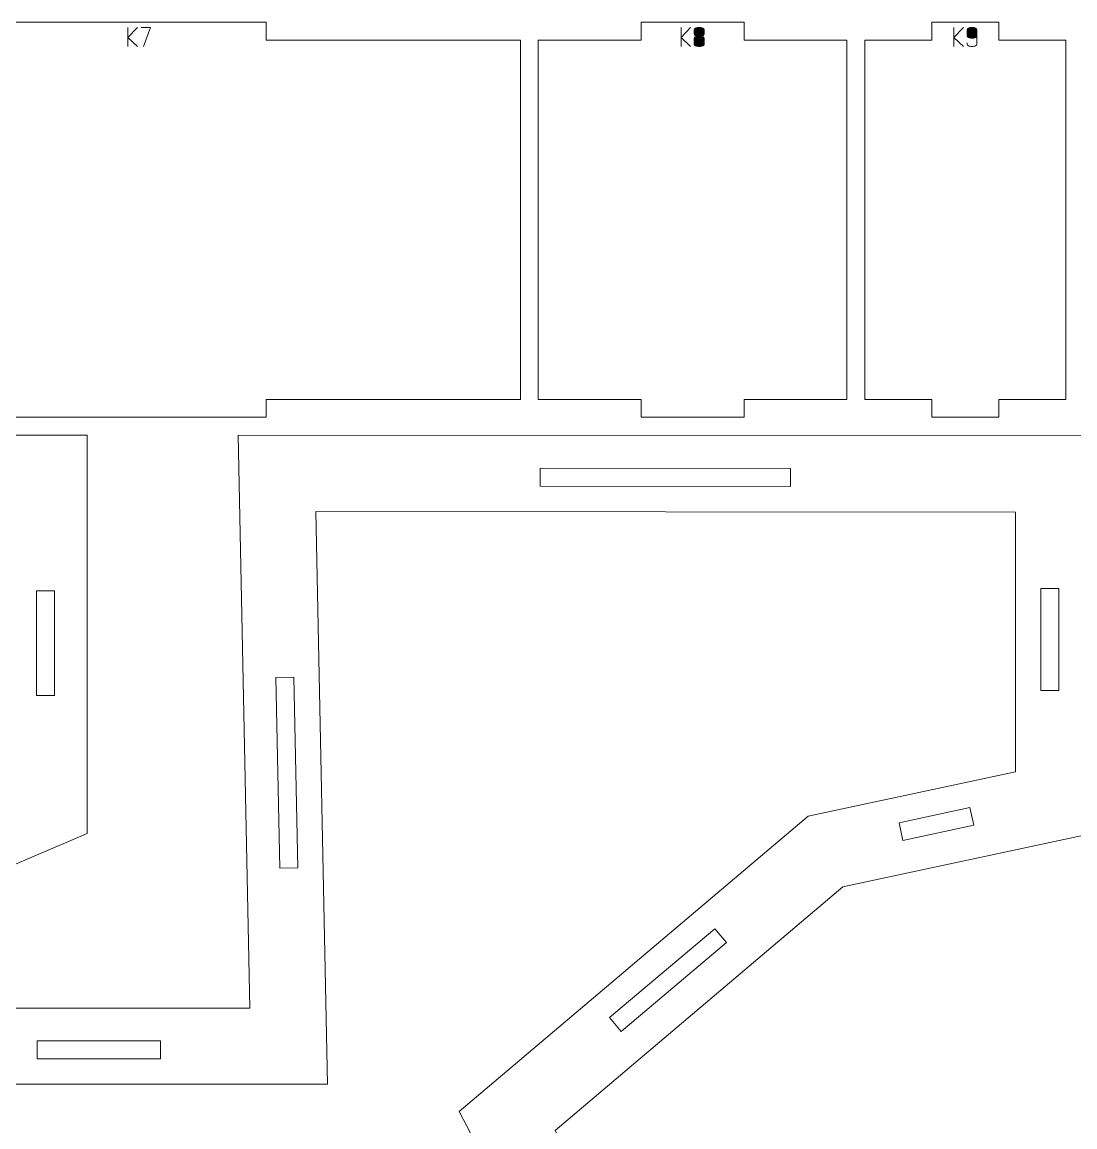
# Model space of a CAD drawing. Header units: centimetres. Extents: x -249 to 275, y -506 to 461.
# Drawn here: x -203.74 to -186.16, y -351.06 to -332.61 of the extents above; entities that cross this region are included whole.
import ezdxf

# ---------------------------------------------------------------- set-up
doc = ezdxf.new("R2010")
doc.units = ezdxf.units.CM
doc.header["$MEASUREMENT"] = 0
doc.layers.add('Capa 1', color=7, linetype='Continuous')

msp = doc.modelspace()

# ---------------------------------------------------------------- hatches: boundary and pattern name
at = {"layer": 'Capa 1', "true_color": 0x3e4095}
h = msp.add_hatch(color=175, dxfattribs=at)
edge = h.paths.add_edge_path()
edge.add_spline(control_points=[(-201.81243, -333.01508), (-201.81243, -333.01508), (-201.97111, -332.86328), (-201.97111, -332.86328), (-201.97111, -332.86328), (-201.97111, -333.01508), (-201.97111, -333.01508), (-201.97111, -333.01508), (-201.97111, -332.69864), (-201.97111, -332.69864), (-201.97111, -332.69864), (-201.97111, -332.86328), (-201.97111, -332.86328), (-201.97111, -332.86328), (-201.81243, -332.69864), (-201.81243, -332.69864), (-201.81243, -332.69864), (-201.97111, -332.86328), (-201.97111, -332.86328), (-201.97111, -332.86328), (-201.81243, -333.01508), (-201.81243, -333.01508)], knot_values=[0, 0, 0, 0, 0.14285714, 0.14285714, 0.14285714, 0.28571429, 0.28571429, 0.28571429, 0.42857143, 0.42857143, 0.42857143, 0.57142857, 0.57142857, 0.57142857, 0.71428571, 0.71428571, 0.71428571, 0.85714286, 0.85714286, 0.85714286, 1, 1, 1, 1], degree=3, periodic=1)
h = msp.add_hatch(color=175, dxfattribs=at)
edge = h.paths.add_edge_path()
edge.add_spline(control_points=[(-201.71246, -333.01508), (-201.71246, -333.01508), (-201.59138, -332.69864), (-201.59138, -332.69864), (-201.59138, -332.69864), (-201.75098, -332.69864), (-201.75098, -332.69864), (-201.75098, -332.69864), (-201.59138, -332.69864), (-201.59138, -332.69864), (-201.59138, -332.69864), (-201.71246, -333.01508), (-201.71246, -333.01508)], knot_values=[0, 0, 0, 0, 0.25, 0.25, 0.25, 0.5, 0.5, 0.5, 0.75, 0.75, 0.75, 1, 1, 1, 1], degree=3, periodic=1)
h = msp.add_hatch(color=175, dxfattribs=at)
edge = h.paths.add_edge_path()
edge.add_spline(control_points=[(-192.5743, -333.01508), (-192.5743, -333.01508), (-192.73298, -332.86328), (-192.73298, -332.86328), (-192.73298, -332.86328), (-192.73298, -333.01508), (-192.73298, -333.01508), (-192.73298, -333.01508), (-192.73298, -332.69864), (-192.73298, -332.69864), (-192.73298, -332.69864), (-192.73298, -332.86328), (-192.73298, -332.86328), (-192.73298, -332.86328), (-192.5743, -332.69864), (-192.5743, -332.69864), (-192.5743, -332.69864), (-192.73298, -332.86328), (-192.73298, -332.86328), (-192.73298, -332.86328), (-192.5743, -333.01508), (-192.5743, -333.01508)], knot_values=[0, 0, 0, 0, 0.14285714, 0.14285714, 0.14285714, 0.28571429, 0.28571429, 0.28571429, 0.42857143, 0.42857143, 0.42857143, 0.57142857, 0.57142857, 0.57142857, 0.71428571, 0.71428571, 0.71428571, 0.85714286, 0.85714286, 0.85714286, 1, 1, 1, 1], degree=3, periodic=1)
h = msp.add_hatch(color=175, dxfattribs=at)
edge = h.paths.add_edge_path()
edge.add_spline(control_points=[(-192.51285, -332.80825), (-192.51285, -332.8162), (-192.50719, -332.82338), (-192.49588, -332.8298), (-192.48457, -332.83622), (-192.46271, -332.8405), (-192.4303, -332.84264), (-192.39789, -332.8405), (-192.37603, -332.83622), (-192.36472, -332.8298), (-192.35341, -332.82338), (-192.34775, -332.8162), (-192.34775, -332.80825), (-192.34775, -332.80825), (-192.34775, -332.73395), (-192.34775, -332.73395), (-192.34775, -332.72417), (-192.35562, -332.71584), (-192.37137, -332.70896), (-192.38711, -332.70208), (-192.40676, -332.69864), (-192.4303, -332.69864), (-192.45384, -332.69864), (-192.47349, -332.70208), (-192.48923, -332.70896), (-192.50498, -332.71584), (-192.51285, -332.72417), (-192.51285, -332.73395), (-192.51285, -332.73395), (-192.51285, -332.80825), (-192.51285, -332.80825)], knot_values=[0, 0, 0, 0, 0.1, 0.1, 0.1, 0.2, 0.2, 0.2, 0.3, 0.3, 0.3, 0.4, 0.4, 0.4, 0.5, 0.5, 0.5, 0.6, 0.6, 0.6, 0.7, 0.7, 0.7, 0.8, 0.8, 0.8, 0.9, 0.9, 0.9, 1, 1, 1, 1], degree=3, periodic=1)
h = msp.add_hatch(color=175, dxfattribs=at)
edge = h.paths.add_edge_path()
edge.add_spline(control_points=[(-192.4303, -333.01508), (-192.45384, -333.01508), (-192.47349, -333.01164), (-192.48923, -333.00476), (-192.50498, -332.99788), (-192.51285, -332.98955), (-192.51285, -332.97977), (-192.51285, -332.97977), (-192.51285, -332.87658), (-192.51285, -332.87658), (-192.51285, -332.86832), (-192.50719, -332.86114), (-192.49588, -332.85503), (-192.48457, -332.84891), (-192.46271, -332.84478), (-192.4303, -332.84264), (-192.46271, -332.8405), (-192.48457, -332.83622), (-192.49588, -332.8298), (-192.50719, -332.82338), (-192.51285, -332.8162), (-192.51285, -332.80825), (-192.51285, -332.80825), (-192.51285, -332.73395), (-192.51285, -332.73395), (-192.51285, -332.72417), (-192.50498, -332.71584), (-192.48923, -332.70896), (-192.47349, -332.70208), (-192.45384, -332.69864), (-192.4303, -332.69864), (-192.40676, -332.69864), (-192.38711, -332.70208), (-192.37137, -332.70896), (-192.35562, -332.71584), (-192.34775, -332.72417), (-192.34775, -332.73395), (-192.34775, -332.73395), (-192.34775, -332.80825), (-192.34775, -332.80825), (-192.34775, -332.8162), (-192.35341, -332.82338), (-192.36472, -332.8298), (-192.37603, -332.83622), (-192.39789, -332.8405), (-192.4303, -332.84264), (-192.39789, -332.84478), (-192.37603, -332.84891), (-192.36472, -332.85503), (-192.35341, -332.86114), (-192.34775, -332.86832), (-192.34775, -332.87658), (-192.34775, -332.87658), (-192.34775, -332.97977), (-192.34775, -332.97977), (-192.34775, -332.98955), (-192.35562, -332.99788), (-192.37137, -333.00476), (-192.38711, -333.01164), (-192.40676, -333.01508), (-192.4303, -333.01508)], knot_values=[0, 0, 0, 0, 0.05, 0.05, 0.05, 0.1, 0.1, 0.1, 0.15, 0.15, 0.15, 0.2, 0.2, 0.2, 0.25, 0.25, 0.25, 0.3, 0.3, 0.3, 0.35, 0.35, 0.35, 0.4, 0.4, 0.4, 0.45, 0.45, 0.45, 0.5, 0.5, 0.5, 0.55, 0.55, 0.55, 0.6, 0.6, 0.6, 0.65, 0.65, 0.65, 0.7, 0.7, 0.7, 0.75, 0.75, 0.75, 0.8, 0.8, 0.8, 0.85, 0.85, 0.85, 0.9, 0.9, 0.9, 0.95, 0.95, 0.95, 1, 1, 1, 1], degree=3, periodic=1)
h = msp.add_hatch(color=175, dxfattribs=at)
edge = h.paths.add_edge_path()
edge.add_spline(control_points=[(-188.01885, -333.01508), (-188.01885, -333.01508), (-188.17753, -332.86328), (-188.17753, -332.86328), (-188.17753, -332.86328), (-188.17753, -333.01508), (-188.17753, -333.01508), (-188.17753, -333.01508), (-188.17753, -332.69864), (-188.17753, -332.69864), (-188.17753, -332.69864), (-188.17753, -332.86328), (-188.17753, -332.86328), (-188.17753, -332.86328), (-188.01885, -332.69864), (-188.01885, -332.69864), (-188.01885, -332.69864), (-188.17753, -332.86328), (-188.17753, -332.86328), (-188.17753, -332.86328), (-188.01885, -333.01508), (-188.01885, -333.01508)], knot_values=[0, 0, 0, 0, 0.14285714, 0.14285714, 0.14285714, 0.28571429, 0.28571429, 0.28571429, 0.42857143, 0.42857143, 0.42857143, 0.57142857, 0.57142857, 0.57142857, 0.71428571, 0.71428571, 0.71428571, 0.85714286, 0.85714286, 0.85714286, 1, 1, 1, 1], degree=3, periodic=1)
h = msp.add_hatch(color=175, dxfattribs=at)
edge = h.paths.add_edge_path()
edge.add_spline(control_points=[(-187.9574, -332.84127), (-187.9574, -332.85105), (-187.94953, -332.85938), (-187.93378, -332.86626), (-187.91804, -332.87314), (-187.89839, -332.87658), (-187.87485, -332.87658), (-187.85161, -332.87719), (-187.83205, -332.87436), (-187.81615, -332.8681), (-187.80025, -332.86183), (-187.7923, -332.85288), (-187.7923, -332.84127), (-187.7923, -332.84127), (-187.7923, -332.73395), (-187.7923, -332.73395), (-187.7923, -332.72417), (-187.80017, -332.71584), (-187.81592, -332.70896), (-187.83166, -332.70208), (-187.85131, -332.69864), (-187.87485, -332.69864), (-187.89839, -332.69864), (-187.91804, -332.70208), (-187.93378, -332.70896), (-187.94953, -332.71584), (-187.9574, -332.72417), (-187.9574, -332.73395), (-187.9574, -332.73395), (-187.9574, -332.84127), (-187.9574, -332.84127)], knot_values=[0, 0, 0, 0, 0.1, 0.1, 0.1, 0.2, 0.2, 0.2, 0.3, 0.3, 0.3, 0.4, 0.4, 0.4, 0.5, 0.5, 0.5, 0.6, 0.6, 0.6, 0.7, 0.7, 0.7, 0.8, 0.8, 0.8, 0.9, 0.9, 0.9, 1, 1, 1, 1], degree=3, periodic=1)
h = msp.add_hatch(color=175, dxfattribs=at)
edge = h.paths.add_edge_path()
edge.add_spline(control_points=[(-187.87485, -333.01508), (-187.89839, -333.01508), (-187.91804, -333.01164), (-187.93378, -333.00476), (-187.94953, -332.99788), (-187.9574, -332.98955), (-187.9574, -332.97977), (-187.9574, -332.97977), (-187.9574, -332.95454), (-187.9574, -332.95454), (-187.9574, -332.95454), (-187.9574, -332.97977), (-187.9574, -332.97977), (-187.9574, -332.98955), (-187.94953, -332.99788), (-187.93378, -333.00476), (-187.91804, -333.01164), (-187.89839, -333.01508), (-187.87485, -333.01508), (-187.85131, -333.01508), (-187.83166, -333.01164), (-187.81592, -333.00476), (-187.80017, -332.99788), (-187.7923, -332.98955), (-187.7923, -332.97977), (-187.7923, -332.97977), (-187.7923, -332.84127), (-187.7923, -332.84127), (-187.7923, -332.85288), (-187.80025, -332.86183), (-187.81615, -332.8681), (-187.83205, -332.87436), (-187.85161, -332.87719), (-187.87485, -332.87658), (-187.89839, -332.87658), (-187.91804, -332.87314), (-187.93378, -332.86626), (-187.94953, -332.85938), (-187.9574, -332.85105), (-187.9574, -332.84127), (-187.9574, -332.84127), (-187.9574, -332.73395), (-187.9574, -332.73395), (-187.9574, -332.72417), (-187.94953, -332.71584), (-187.93378, -332.70896), (-187.91804, -332.70208), (-187.89839, -332.69864), (-187.87485, -332.69864), (-187.85131, -332.69864), (-187.83166, -332.70208), (-187.81592, -332.70896), (-187.80017, -332.71584), (-187.7923, -332.72417), (-187.7923, -332.73395), (-187.7923, -332.73395), (-187.7923, -332.84127), (-187.7923, -332.84127), (-187.7923, -332.84127), (-187.7923, -332.97977), (-187.7923, -332.97977), (-187.7923, -332.98955), (-187.80017, -332.99788), (-187.81592, -333.00476), (-187.83166, -333.01164), (-187.85131, -333.01508), (-187.87485, -333.01508)], knot_values=[0, 0, 0, 0, 0.04545455, 0.04545455, 0.04545455, 0.09090909, 0.09090909, 0.09090909, 0.13636364, 0.13636364, 0.13636364, 0.18181818, 0.18181818, 0.18181818, 0.22727273, 0.22727273, 0.22727273, 0.27272727, 0.27272727, 0.27272727, 0.31818182, 0.31818182, 0.31818182, 0.36363636, 0.36363636, 0.36363636, 0.40909091, 0.40909091, 0.40909091, 0.45454545, 0.45454545, 0.45454545, 0.5, 0.5, 0.5, 0.54545455, 0.54545455, 0.54545455, 0.59090909, 0.59090909, 0.59090909, 0.63636364, 0.63636364, 0.63636364, 0.68181818, 0.68181818, 0.68181818, 0.72727273, 0.72727273, 0.72727273, 0.77272727, 0.77272727, 0.77272727, 0.81818182, 0.81818182, 0.81818182, 0.86363636, 0.86363636, 0.86363636, 0.90909091, 0.90909091, 0.90909091, 0.95454545, 0.95454545, 0.95454545, 1, 1, 1, 1], degree=3, periodic=1)
h = msp.add_hatch(color=175, dxfattribs=at)
edge = h.paths.add_edge_path()
edge.add_spline(control_points=[(-192.51285, -332.97977), (-192.51285, -332.98955), (-192.50498, -332.99788), (-192.48923, -333.00476), (-192.47349, -333.01164), (-192.45384, -333.01508), (-192.4303, -333.01508), (-192.40676, -333.01508), (-192.38711, -333.01164), (-192.37137, -333.00476), (-192.35562, -332.99788), (-192.34775, -332.98955), (-192.34775, -332.97977), (-192.34775, -332.97977), (-192.34775, -332.87658), (-192.34775, -332.87658), (-192.34775, -332.86832), (-192.35341, -332.86114), (-192.36472, -332.85503), (-192.37603, -332.84891), (-192.39789, -332.84478), (-192.4303, -332.84264), (-192.46271, -332.84478), (-192.48457, -332.84891), (-192.49588, -332.85503), (-192.50719, -332.86114), (-192.51285, -332.86832), (-192.51285, -332.87658), (-192.51285, -332.87658), (-192.51285, -332.97977), (-192.51285, -332.97977)], knot_values=[0, 0, 0, 0, 0.1, 0.1, 0.1, 0.2, 0.2, 0.2, 0.3, 0.3, 0.3, 0.4, 0.4, 0.4, 0.5, 0.5, 0.5, 0.6, 0.6, 0.6, 0.7, 0.7, 0.7, 0.8, 0.8, 0.8, 0.9, 0.9, 0.9, 1, 1, 1, 1], degree=3, periodic=1)

# ---------------------------------------------------------------- linework, layer by layer
at = {"layer": 'Capa 1', "color": 240, "lineweight": 9}
for points, knots in [([(-208.14582, -332.90868), (-208.14582, -332.90868), (-208.14582, -338.90868), (-208.14582, -338.90868), (-208.14582, -338.90868), (-203.90277, -338.90868), (-203.90277, -338.90868), (-203.90277, -338.90868), (-203.90277, -339.20868), (-203.90277, -339.20868), (-203.90277, -339.20868), (-199.65972, -339.20868), (-199.65972, -339.20868), (-199.65972, -339.20868), (-199.65972, -338.90868), (-199.65972, -338.90868), (-199.65972, -338.90868), (-195.41667, -338.90868), (-195.41667, -338.90868), (-195.41667, -338.90868), (-195.41667, -332.90868), (-195.41667, -332.90868), (-195.41667, -332.90868), (-199.65972, -332.90868), (-199.65972, -332.90868), (-199.65972, -332.90868), (-199.65972, -332.60868), (-199.65972, -332.60868), (-199.65972, -332.60868), (-203.90277, -332.60868), (-203.90277, -332.60868), (-203.90277, -332.60868), (-203.90277, -332.90868), (-203.90277, -332.90868), (-203.90277, -332.90868), (-208.14582, -332.90868), (-208.14582, -332.90868)], [0, 0, 0, 0, 0.08333333, 0.08333333, 0.08333333, 0.16666667, 0.16666667, 0.16666667, 0.25, 0.25, 0.25, 0.33333333, 0.33333333, 0.33333333, 0.41666667, 0.41666667, 0.41666667, 0.5, 0.5, 0.5, 0.58333333, 0.58333333, 0.58333333, 0.66666667, 0.66666667, 0.66666667, 0.75, 0.75, 0.75, 0.83333333, 0.83333333, 0.83333333, 0.91666667, 0.91666667, 0.91666667, 1, 1, 1, 1]), ([(-195.11667, -332.90868), (-195.11667, -332.90868), (-195.11667, -338.90868), (-195.11667, -338.90868), (-195.11667, -338.90868), (-193.39913, -338.90868), (-193.39913, -338.90868), (-193.39913, -338.90868), (-193.39913, -339.20868), (-193.39913, -339.20868), (-193.39913, -339.20868), (-191.6816, -339.20868), (-191.6816, -339.20868), (-191.6816, -339.20868), (-191.6816, -338.90868), (-191.6816, -338.90868), (-191.6816, -338.90868), (-189.96406, -338.90868), (-189.96406, -338.90868), (-189.96406, -338.90868), (-189.96406, -332.90868), (-189.96406, -332.90868), (-189.96406, -332.90868), (-191.6816, -332.90868), (-191.6816, -332.90868), (-191.6816, -332.90868), (-191.6816, -332.60868), (-191.6816, -332.60868), (-191.6816, -332.60868), (-193.39913, -332.60868), (-193.39913, -332.60868), (-193.39913, -332.60868), (-193.39913, -332.90868), (-193.39913, -332.90868), (-193.39913, -332.90868), (-195.11667, -332.90868), (-195.11667, -332.90868)], [0, 0, 0, 0, 0.08333333, 0.08333333, 0.08333333, 0.16666667, 0.16666667, 0.16666667, 0.25, 0.25, 0.25, 0.33333333, 0.33333333, 0.33333333, 0.41666667, 0.41666667, 0.41666667, 0.5, 0.5, 0.5, 0.58333333, 0.58333333, 0.58333333, 0.66666667, 0.66666667, 0.66666667, 0.75, 0.75, 0.75, 0.83333333, 0.83333333, 0.83333333, 0.91666667, 0.91666667, 0.91666667, 1, 1, 1, 1]), ([(-189.66406, -332.90868), (-189.66406, -332.90868), (-189.66406, -338.90868), (-189.66406, -338.90868), (-189.66406, -338.90868), (-188.54463, -338.90868), (-188.54463, -338.90868), (-188.54463, -338.90868), (-188.54463, -339.20868), (-188.54463, -339.20868), (-188.54463, -339.20868), (-187.4252, -339.20868), (-187.4252, -339.20868), (-187.4252, -339.20868), (-187.4252, -338.90868), (-187.4252, -338.90868), (-187.4252, -338.90868), (-186.30577, -338.90868), (-186.30577, -338.90868), (-186.30577, -338.90868), (-186.30577, -332.90868), (-186.30577, -332.90868), (-186.30577, -332.90868), (-187.4252, -332.90868), (-187.4252, -332.90868), (-187.4252, -332.90868), (-187.4252, -332.60868), (-187.4252, -332.60868), (-187.4252, -332.60868), (-188.54463, -332.60868), (-188.54463, -332.60868), (-188.54463, -332.60868), (-188.54463, -332.90868), (-188.54463, -332.90868), (-188.54463, -332.90868), (-189.66406, -332.90868), (-189.66406, -332.90868)], [0, 0, 0, 0, 0.08333333, 0.08333333, 0.08333333, 0.16666667, 0.16666667, 0.16666667, 0.25, 0.25, 0.25, 0.33333333, 0.33333333, 0.33333333, 0.41666667, 0.41666667, 0.41666667, 0.5, 0.5, 0.5, 0.58333333, 0.58333333, 0.58333333, 0.66666667, 0.66666667, 0.66666667, 0.75, 0.75, 0.75, 0.83333333, 0.83333333, 0.83333333, 0.91666667, 0.91666667, 0.91666667, 1, 1, 1, 1]), ([(-185.87472, -339.51815), (-185.87472, -339.51815), (-185.87472, -346.16084), (-185.87472, -346.16084), (-185.87472, -346.16084), (-190.02952, -347.04831), (-190.02952, -347.04831), (-190.02952, -347.04831), (-194.83776, -351.11733), (-194.83776, -351.11733), (-194.83776, -351.11733), (-188.90507, -362.46512), (-188.90507, -362.46512), (-188.90507, -362.46512), (-185.87472, -363.33468), (-185.87472, -363.33468), (-185.87472, -363.33468), (-185.87472, -369.50856), (-185.87472, -369.50856), (-185.87472, -369.50856), (-200.08752, -369.50856), (-200.08752, -369.50856), (-200.08752, -369.50856), (-200.08752, -363.33468), (-200.08752, -363.33468), (-200.08752, -363.33468), (-197.95347, -362.46512), (-197.95347, -362.46512), (-197.95347, -362.46512), (-201.28261, -356.37819), (-201.28261, -356.37819), (-201.28261, -356.37819), (-204.69709, -359.33469), (-204.69709, -359.33469), (-204.69709, -359.33469), (-204.69709, -362.46512), (-204.69709, -362.46512), (-204.69709, -362.46512), (-202.56303, -363.33468), (-202.56303, -363.33468), (-202.56303, -363.33468), (-202.56303, -368.94335), (-202.56303, -368.94335), (-202.56303, -368.94335), (-203.0752, -369.50856), (-203.0752, -369.50856), (-203.0752, -369.50856), (-217.07461, -369.50856), (-217.07461, -369.50856), (-217.07461, -369.50856), (-217.07461, -363.33468), (-217.07461, -363.33468), (-217.07461, -363.33468), (-213.83085, -362.46512), (-213.83085, -362.46512), (-213.83085, -362.46512), (-213.83085, -347.03039), (-213.83085, -347.03039), (-213.83085, -347.03039), (-217.07461, -346.16084), (-217.07461, -346.16084), (-217.07461, -346.16084), (-217.07461, -339.50868), (-217.07461, -339.50868), (-217.07461, -339.50868), (-202.6484, -339.50868), (-202.6484, -339.50868), (-202.6484, -339.50868), (-202.6484, -346.16084), (-202.6484, -346.16084), (-202.6484, -346.16084), (-204.69709, -347.03039), (-204.69709, -347.03039), (-204.69709, -347.03039), (-204.69709, -349.07386), (-204.69709, -349.07386), (-204.69709, -349.07386), (-199.93561, -349.07386), (-199.93561, -349.07386), (-199.93561, -349.07386), (-200.13022, -339.50868), (-200.13022, -339.50868), (-200.13022, -339.50868), (-185.87472, -339.51815), (-185.87472, -339.51815)], [0, 0, 0, 0, 0.03571429, 0.03571429, 0.03571429, 0.07142857, 0.07142857, 0.07142857, 0.10714286, 0.10714286, 0.10714286, 0.14285714, 0.14285714, 0.14285714, 0.17857143, 0.17857143, 0.17857143, 0.21428571, 0.21428571, 0.21428571, 0.25, 0.25, 0.25, 0.28571429, 0.28571429, 0.28571429, 0.32142857, 0.32142857, 0.32142857, 0.35714286, 0.35714286, 0.35714286, 0.39285714, 0.39285714, 0.39285714, 0.42857143, 0.42857143, 0.42857143, 0.46428571, 0.46428571, 0.46428571, 0.5, 0.5, 0.5, 0.53571429, 0.53571429, 0.53571429, 0.57142857, 0.57142857, 0.57142857, 0.60714286, 0.60714286, 0.60714286, 0.64285714, 0.64285714, 0.64285714, 0.67857143, 0.67857143, 0.67857143, 0.71428571, 0.71428571, 0.71428571, 0.75, 0.75, 0.75, 0.78571429, 0.78571429, 0.78571429, 0.82142857, 0.82142857, 0.82142857, 0.85714286, 0.85714286, 0.85714286, 0.89285714, 0.89285714, 0.89285714, 0.92857143, 0.92857143, 0.92857143, 0.96428571, 0.96428571, 0.96428571, 1, 1, 1, 1]), ([(-195.08391, -340.36057), (-195.08391, -340.36057), (-190.90358, -340.36334), (-190.90358, -340.36334), (-190.90358, -340.36334), (-190.90338, -340.06334), (-190.90338, -340.06334), (-190.90338, -340.06334), (-195.08371, -340.06057), (-195.08371, -340.06057), (-195.08371, -340.06057), (-195.08391, -340.36057), (-195.08391, -340.36057)], [0, 0, 0, 0, 0.25, 0.25, 0.25, 0.5, 0.5, 0.5, 0.75, 0.75, 0.75, 1, 1, 1, 1]), ([(-187.14751, -340.79009), (-187.14751, -340.79009), (-198.83125, -340.78233), (-198.83125, -340.78233), (-198.83125, -340.78233), (-198.63666, -350.34665), (-198.63666, -350.34665), (-198.63666, -350.34665), (-205.96988, -350.34665), (-205.96988, -350.34665), (-205.96988, -350.34665), (-205.96988, -346.18792), (-205.96988, -346.18792), (-205.96988, -346.18792), (-203.92119, -345.31837), (-203.92119, -345.31837), (-203.92119, -345.31837), (-203.92119, -340.78147), (-203.92119, -340.78147), (-203.92119, -340.78147), (-215.80182, -340.78147), (-215.80182, -340.78147), (-215.80182, -340.78147), (-215.80182, -345.18431), (-215.80182, -345.18431), (-215.80182, -345.18431), (-212.55806, -346.05386), (-212.55806, -346.05386), (-212.55806, -346.05386), (-212.55806, -363.44165), (-212.55806, -363.44165), (-212.55806, -363.44165), (-215.80182, -364.31121), (-215.80182, -364.31121), (-215.80182, -364.31121), (-215.80182, -368.23577), (-215.80182, -368.23577), (-215.80182, -368.23577), (-203.83582, -368.23577), (-203.83582, -368.23577), (-203.83582, -368.23577), (-203.83582, -364.19045), (-203.83582, -364.19045), (-203.83582, -364.19045), (-205.96988, -363.32089), (-205.96988, -363.32089), (-205.96988, -363.32089), (-205.96988, -358.75315), (-205.96988, -358.75315), (-205.96988, -358.75315), (-200.92301, -354.38321), (-200.92301, -354.38321), (-200.92301, -354.38321), (-196.15242, -363.10565), (-196.15242, -363.10565), (-196.15242, -363.10565), (-198.81473, -364.19045), (-198.81473, -364.19045), (-198.81473, -364.19045), (-198.81473, -368.23577), (-198.81473, -368.23577), (-198.81473, -368.23577), (-187.14751, -368.23577), (-187.14751, -368.23577), (-187.14751, -368.23577), (-187.14751, -364.29361), (-187.14751, -364.29361), (-187.14751, -364.29361), (-189.78034, -363.53812), (-189.78034, -363.53812), (-189.78034, -363.53812), (-196.43781, -350.804), (-196.43781, -350.804), (-196.43781, -350.804), (-190.60784, -345.87034), (-190.60784, -345.87034), (-190.60784, -345.87034), (-187.14751, -345.13121), (-187.14751, -345.13121), (-187.14751, -345.13121), (-187.14751, -340.79009), (-187.14751, -340.79009)], [0, 0, 0, 0, 0.03703704, 0.03703704, 0.03703704, 0.07407407, 0.07407407, 0.07407407, 0.11111111, 0.11111111, 0.11111111, 0.14814815, 0.14814815, 0.14814815, 0.18518519, 0.18518519, 0.18518519, 0.22222222, 0.22222222, 0.22222222, 0.25925926, 0.25925926, 0.25925926, 0.2962963, 0.2962963, 0.2962963, 0.33333333, 0.33333333, 0.33333333, 0.37037037, 0.37037037, 0.37037037, 0.40740741, 0.40740741, 0.40740741, 0.44444444, 0.44444444, 0.44444444, 0.48148148, 0.48148148, 0.48148148, 0.51851852, 0.51851852, 0.51851852, 0.55555556, 0.55555556, 0.55555556, 0.59259259, 0.59259259, 0.59259259, 0.62962963, 0.62962963, 0.62962963, 0.66666667, 0.66666667, 0.66666667, 0.7037037, 0.7037037, 0.7037037, 0.74074074, 0.74074074, 0.74074074, 0.77777778, 0.77777778, 0.77777778, 0.81481481, 0.81481481, 0.81481481, 0.85185185, 0.85185185, 0.85185185, 0.88888889, 0.88888889, 0.88888889, 0.92592593, 0.92592593, 0.92592593, 0.96296296, 0.96296296, 0.96296296, 1, 1, 1, 1]), ([(-203.49693, -342.10454), (-203.49693, -342.10454), (-203.49693, -343.85186), (-203.49693, -343.85186), (-203.49693, -343.85186), (-203.19693, -343.85186), (-203.19693, -343.85186), (-203.19693, -343.85186), (-203.19693, -342.10454), (-203.19693, -342.10454), (-203.19693, -342.10454), (-203.49693, -342.10454), (-203.49693, -342.10454)], [0, 0, 0, 0, 0.25, 0.25, 0.25, 0.5, 0.5, 0.5, 0.75, 0.75, 0.75, 1, 1, 1, 1]), ([(-186.72325, -342.06889), (-186.72325, -342.06889), (-186.72325, -343.77165), (-186.72325, -343.77165), (-186.72325, -343.77165), (-186.42325, -343.77165), (-186.42325, -343.77165), (-186.42325, -343.77165), (-186.42325, -342.06889), (-186.42325, -342.06889), (-186.42325, -342.06889), (-186.72325, -342.06889), (-186.72325, -342.06889)], [0, 0, 0, 0, 0.25, 0.25, 0.25, 0.5, 0.5, 0.5, 0.75, 0.75, 0.75, 1, 1, 1, 1]), ([(-199.13451, -346.73419), (-199.13451, -346.73419), (-199.19937, -343.54599), (-199.19937, -343.54599), (-199.19937, -343.54599), (-199.49931, -343.55209), (-199.49931, -343.55209), (-199.49931, -343.55209), (-199.43444, -346.74029), (-199.43444, -346.74029), (-199.43444, -346.74029), (-199.13451, -346.73419), (-199.13451, -346.73419)], [0, 0, 0, 0, 0.25, 0.25, 0.25, 0.5, 0.5, 0.5, 0.75, 0.75, 0.75, 1, 1, 1, 1]), ([(-187.90767, -345.72741), (-187.90767, -345.72741), (-189.09209, -345.9804), (-189.09209, -345.9804), (-189.09209, -345.9804), (-189.02942, -346.27378), (-189.02942, -346.27378), (-189.02942, -346.27378), (-187.845, -346.02079), (-187.845, -346.02079), (-187.845, -346.02079), (-187.90767, -345.72741), (-187.90767, -345.72741)], [0, 0, 0, 0, 0.25, 0.25, 0.25, 0.5, 0.5, 0.5, 0.75, 0.75, 0.75, 1, 1, 1, 1]), ([(-192.17038, -347.74844), (-192.17038, -347.74844), (-193.92569, -349.23389), (-193.92569, -349.23389), (-193.92569, -349.23389), (-193.7319, -349.46289), (-193.7319, -349.46289), (-193.7319, -349.46289), (-191.97658, -347.97744), (-191.97658, -347.97744), (-191.97658, -347.97744), (-192.17038, -347.74844), (-192.17038, -347.74844)], [0, 0, 0, 0, 0.25, 0.25, 0.25, 0.5, 0.5, 0.5, 0.75, 0.75, 0.75, 1, 1, 1, 1]), ([(-203.48694, -349.92239), (-203.48694, -349.92239), (-201.42826, -349.92239), (-201.42826, -349.92239), (-201.42826, -349.92239), (-201.42826, -349.62239), (-201.42826, -349.62239), (-201.42826, -349.62239), (-203.48694, -349.62239), (-203.48694, -349.62239), (-203.48694, -349.62239), (-203.48694, -349.92239), (-203.48694, -349.92239)], [0, 0, 0, 0, 0.25, 0.25, 0.25, 0.5, 0.5, 0.5, 0.75, 0.75, 0.75, 1, 1, 1, 1])]:
    msp.add_open_spline(points, degree=3, knots=knots, dxfattribs=at)
at = {"layer": 'Capa 1', "color": 114, "lineweight": 9}
for points, knots in [([(-201.81243, -333.01508), (-201.81243, -333.01508), (-201.97111, -332.86328), (-201.97111, -332.86328), (-201.97111, -332.86328), (-201.97111, -333.01508), (-201.97111, -333.01508), (-201.97111, -333.01508), (-201.97111, -332.69864), (-201.97111, -332.69864), (-201.97111, -332.69864), (-201.97111, -332.86328), (-201.97111, -332.86328), (-201.97111, -332.86328), (-201.81243, -332.69864), (-201.81243, -332.69864), (-201.81243, -332.69864), (-201.97111, -332.86328), (-201.97111, -332.86328), (-201.97111, -332.86328), (-201.81243, -333.01508), (-201.81243, -333.01508)], [0, 0, 0, 0, 0.14285714, 0.14285714, 0.14285714, 0.28571429, 0.28571429, 0.28571429, 0.42857143, 0.42857143, 0.42857143, 0.57142857, 0.57142857, 0.57142857, 0.71428571, 0.71428571, 0.71428571, 0.85714286, 0.85714286, 0.85714286, 1, 1, 1, 1]), ([(-201.71246, -333.01508), (-201.71246, -333.01508), (-201.59138, -332.69864), (-201.59138, -332.69864), (-201.59138, -332.69864), (-201.75098, -332.69864), (-201.75098, -332.69864), (-201.75098, -332.69864), (-201.59138, -332.69864), (-201.59138, -332.69864), (-201.59138, -332.69864), (-201.71246, -333.01508), (-201.71246, -333.01508)], [0, 0, 0, 0, 0.25, 0.25, 0.25, 0.5, 0.5, 0.5, 0.75, 0.75, 0.75, 1, 1, 1, 1]), ([(-192.5743, -333.01508), (-192.5743, -333.01508), (-192.73298, -332.86328), (-192.73298, -332.86328), (-192.73298, -332.86328), (-192.73298, -333.01508), (-192.73298, -333.01508), (-192.73298, -333.01508), (-192.73298, -332.69864), (-192.73298, -332.69864), (-192.73298, -332.69864), (-192.73298, -332.86328), (-192.73298, -332.86328), (-192.73298, -332.86328), (-192.5743, -332.69864), (-192.5743, -332.69864), (-192.5743, -332.69864), (-192.73298, -332.86328), (-192.73298, -332.86328), (-192.73298, -332.86328), (-192.5743, -333.01508), (-192.5743, -333.01508)], [0, 0, 0, 0, 0.14285714, 0.14285714, 0.14285714, 0.28571429, 0.28571429, 0.28571429, 0.42857143, 0.42857143, 0.42857143, 0.57142857, 0.57142857, 0.57142857, 0.71428571, 0.71428571, 0.71428571, 0.85714286, 0.85714286, 0.85714286, 1, 1, 1, 1]), ([(-192.51285, -332.80825), (-192.51285, -332.8162), (-192.50719, -332.82338), (-192.49588, -332.8298), (-192.48457, -332.83622), (-192.46271, -332.8405), (-192.4303, -332.84264), (-192.39789, -332.8405), (-192.37603, -332.83622), (-192.36472, -332.8298), (-192.35341, -332.82338), (-192.34775, -332.8162), (-192.34775, -332.80825), (-192.34775, -332.80825), (-192.34775, -332.73395), (-192.34775, -332.73395), (-192.34775, -332.72417), (-192.35562, -332.71584), (-192.37137, -332.70896), (-192.38711, -332.70208), (-192.40676, -332.69864), (-192.4303, -332.69864), (-192.45384, -332.69864), (-192.47349, -332.70208), (-192.48923, -332.70896), (-192.50498, -332.71584), (-192.51285, -332.72417), (-192.51285, -332.73395), (-192.51285, -332.73395), (-192.51285, -332.80825), (-192.51285, -332.80825)], [0, 0, 0, 0, 0.1, 0.1, 0.1, 0.2, 0.2, 0.2, 0.3, 0.3, 0.3, 0.4, 0.4, 0.4, 0.5, 0.5, 0.5, 0.6, 0.6, 0.6, 0.7, 0.7, 0.7, 0.8, 0.8, 0.8, 0.9, 0.9, 0.9, 1, 1, 1, 1]), ([(-192.4303, -333.01508), (-192.45384, -333.01508), (-192.47349, -333.01164), (-192.48923, -333.00476), (-192.50498, -332.99788), (-192.51285, -332.98955), (-192.51285, -332.97977), (-192.51285, -332.97977), (-192.51285, -332.87658), (-192.51285, -332.87658), (-192.51285, -332.86832), (-192.50719, -332.86114), (-192.49588, -332.85503), (-192.48457, -332.84891), (-192.46271, -332.84478), (-192.4303, -332.84264), (-192.46271, -332.8405), (-192.48457, -332.83622), (-192.49588, -332.8298), (-192.50719, -332.82338), (-192.51285, -332.8162), (-192.51285, -332.80825), (-192.51285, -332.80825), (-192.51285, -332.73395), (-192.51285, -332.73395), (-192.51285, -332.72417), (-192.50498, -332.71584), (-192.48923, -332.70896), (-192.47349, -332.70208), (-192.45384, -332.69864), (-192.4303, -332.69864), (-192.40676, -332.69864), (-192.38711, -332.70208), (-192.37137, -332.70896), (-192.35562, -332.71584), (-192.34775, -332.72417), (-192.34775, -332.73395), (-192.34775, -332.73395), (-192.34775, -332.80825), (-192.34775, -332.80825), (-192.34775, -332.8162), (-192.35341, -332.82338), (-192.36472, -332.8298), (-192.37603, -332.83622), (-192.39789, -332.8405), (-192.4303, -332.84264), (-192.39789, -332.84478), (-192.37603, -332.84891), (-192.36472, -332.85503), (-192.35341, -332.86114), (-192.34775, -332.86832), (-192.34775, -332.87658), (-192.34775, -332.87658), (-192.34775, -332.97977), (-192.34775, -332.97977), (-192.34775, -332.98955), (-192.35562, -332.99788), (-192.37137, -333.00476), (-192.38711, -333.01164), (-192.40676, -333.01508), (-192.4303, -333.01508)], [0, 0, 0, 0, 0.05, 0.05, 0.05, 0.1, 0.1, 0.1, 0.15, 0.15, 0.15, 0.2, 0.2, 0.2, 0.25, 0.25, 0.25, 0.3, 0.3, 0.3, 0.35, 0.35, 0.35, 0.4, 0.4, 0.4, 0.45, 0.45, 0.45, 0.5, 0.5, 0.5, 0.55, 0.55, 0.55, 0.6, 0.6, 0.6, 0.65, 0.65, 0.65, 0.7, 0.7, 0.7, 0.75, 0.75, 0.75, 0.8, 0.8, 0.8, 0.85, 0.85, 0.85, 0.9, 0.9, 0.9, 0.95, 0.95, 0.95, 1, 1, 1, 1]), ([(-188.01885, -333.01508), (-188.01885, -333.01508), (-188.17753, -332.86328), (-188.17753, -332.86328), (-188.17753, -332.86328), (-188.17753, -333.01508), (-188.17753, -333.01508), (-188.17753, -333.01508), (-188.17753, -332.69864), (-188.17753, -332.69864), (-188.17753, -332.69864), (-188.17753, -332.86328), (-188.17753, -332.86328), (-188.17753, -332.86328), (-188.01885, -332.69864), (-188.01885, -332.69864), (-188.01885, -332.69864), (-188.17753, -332.86328), (-188.17753, -332.86328), (-188.17753, -332.86328), (-188.01885, -333.01508), (-188.01885, -333.01508)], [0, 0, 0, 0, 0.14285714, 0.14285714, 0.14285714, 0.28571429, 0.28571429, 0.28571429, 0.42857143, 0.42857143, 0.42857143, 0.57142857, 0.57142857, 0.57142857, 0.71428571, 0.71428571, 0.71428571, 0.85714286, 0.85714286, 0.85714286, 1, 1, 1, 1]), ([(-187.9574, -332.84127), (-187.9574, -332.85105), (-187.94953, -332.85938), (-187.93378, -332.86626), (-187.91804, -332.87314), (-187.89839, -332.87658), (-187.87485, -332.87658), (-187.85161, -332.87719), (-187.83205, -332.87436), (-187.81615, -332.8681), (-187.80025, -332.86183), (-187.7923, -332.85288), (-187.7923, -332.84127), (-187.7923, -332.84127), (-187.7923, -332.73395), (-187.7923, -332.73395), (-187.7923, -332.72417), (-187.80017, -332.71584), (-187.81592, -332.70896), (-187.83166, -332.70208), (-187.85131, -332.69864), (-187.87485, -332.69864), (-187.89839, -332.69864), (-187.91804, -332.70208), (-187.93378, -332.70896), (-187.94953, -332.71584), (-187.9574, -332.72417), (-187.9574, -332.73395), (-187.9574, -332.73395), (-187.9574, -332.84127), (-187.9574, -332.84127)], [0, 0, 0, 0, 0.1, 0.1, 0.1, 0.2, 0.2, 0.2, 0.3, 0.3, 0.3, 0.4, 0.4, 0.4, 0.5, 0.5, 0.5, 0.6, 0.6, 0.6, 0.7, 0.7, 0.7, 0.8, 0.8, 0.8, 0.9, 0.9, 0.9, 1, 1, 1, 1]), ([(-187.87485, -333.01508), (-187.89839, -333.01508), (-187.91804, -333.01164), (-187.93378, -333.00476), (-187.94953, -332.99788), (-187.9574, -332.98955), (-187.9574, -332.97977), (-187.9574, -332.97977), (-187.9574, -332.95454), (-187.9574, -332.95454), (-187.9574, -332.95454), (-187.9574, -332.97977), (-187.9574, -332.97977), (-187.9574, -332.98955), (-187.94953, -332.99788), (-187.93378, -333.00476), (-187.91804, -333.01164), (-187.89839, -333.01508), (-187.87485, -333.01508), (-187.85131, -333.01508), (-187.83166, -333.01164), (-187.81592, -333.00476), (-187.80017, -332.99788), (-187.7923, -332.98955), (-187.7923, -332.97977), (-187.7923, -332.97977), (-187.7923, -332.84127), (-187.7923, -332.84127), (-187.7923, -332.85288), (-187.80025, -332.86183), (-187.81615, -332.8681), (-187.83205, -332.87436), (-187.85161, -332.87719), (-187.87485, -332.87658), (-187.89839, -332.87658), (-187.91804, -332.87314), (-187.93378, -332.86626), (-187.94953, -332.85938), (-187.9574, -332.85105), (-187.9574, -332.84127), (-187.9574, -332.84127), (-187.9574, -332.73395), (-187.9574, -332.73395), (-187.9574, -332.72417), (-187.94953, -332.71584), (-187.93378, -332.70896), (-187.91804, -332.70208), (-187.89839, -332.69864), (-187.87485, -332.69864), (-187.85131, -332.69864), (-187.83166, -332.70208), (-187.81592, -332.70896), (-187.80017, -332.71584), (-187.7923, -332.72417), (-187.7923, -332.73395), (-187.7923, -332.73395), (-187.7923, -332.84127), (-187.7923, -332.84127), (-187.7923, -332.84127), (-187.7923, -332.97977), (-187.7923, -332.97977), (-187.7923, -332.98955), (-187.80017, -332.99788), (-187.81592, -333.00476), (-187.83166, -333.01164), (-187.85131, -333.01508), (-187.87485, -333.01508)], [0, 0, 0, 0, 0.04545455, 0.04545455, 0.04545455, 0.09090909, 0.09090909, 0.09090909, 0.13636364, 0.13636364, 0.13636364, 0.18181818, 0.18181818, 0.18181818, 0.22727273, 0.22727273, 0.22727273, 0.27272727, 0.27272727, 0.27272727, 0.31818182, 0.31818182, 0.31818182, 0.36363636, 0.36363636, 0.36363636, 0.40909091, 0.40909091, 0.40909091, 0.45454545, 0.45454545, 0.45454545, 0.5, 0.5, 0.5, 0.54545455, 0.54545455, 0.54545455, 0.59090909, 0.59090909, 0.59090909, 0.63636364, 0.63636364, 0.63636364, 0.68181818, 0.68181818, 0.68181818, 0.72727273, 0.72727273, 0.72727273, 0.77272727, 0.77272727, 0.77272727, 0.81818182, 0.81818182, 0.81818182, 0.86363636, 0.86363636, 0.86363636, 0.90909091, 0.90909091, 0.90909091, 0.95454545, 0.95454545, 0.95454545, 1, 1, 1, 1]), ([(-192.51285, -332.97977), (-192.51285, -332.98955), (-192.50498, -332.99788), (-192.48923, -333.00476), (-192.47349, -333.01164), (-192.45384, -333.01508), (-192.4303, -333.01508), (-192.40676, -333.01508), (-192.38711, -333.01164), (-192.37137, -333.00476), (-192.35562, -332.99788), (-192.34775, -332.98955), (-192.34775, -332.97977), (-192.34775, -332.97977), (-192.34775, -332.87658), (-192.34775, -332.87658), (-192.34775, -332.86832), (-192.35341, -332.86114), (-192.36472, -332.85503), (-192.37603, -332.84891), (-192.39789, -332.84478), (-192.4303, -332.84264), (-192.46271, -332.84478), (-192.48457, -332.84891), (-192.49588, -332.85503), (-192.50719, -332.86114), (-192.51285, -332.86832), (-192.51285, -332.87658), (-192.51285, -332.87658), (-192.51285, -332.97977), (-192.51285, -332.97977)], [0, 0, 0, 0, 0.1, 0.1, 0.1, 0.2, 0.2, 0.2, 0.3, 0.3, 0.3, 0.4, 0.4, 0.4, 0.5, 0.5, 0.5, 0.6, 0.6, 0.6, 0.7, 0.7, 0.7, 0.8, 0.8, 0.8, 0.9, 0.9, 0.9, 1, 1, 1, 1])]:
    msp.add_open_spline(points, degree=3, knots=knots, dxfattribs=at)

doc.saveas('drawing.dxf')
